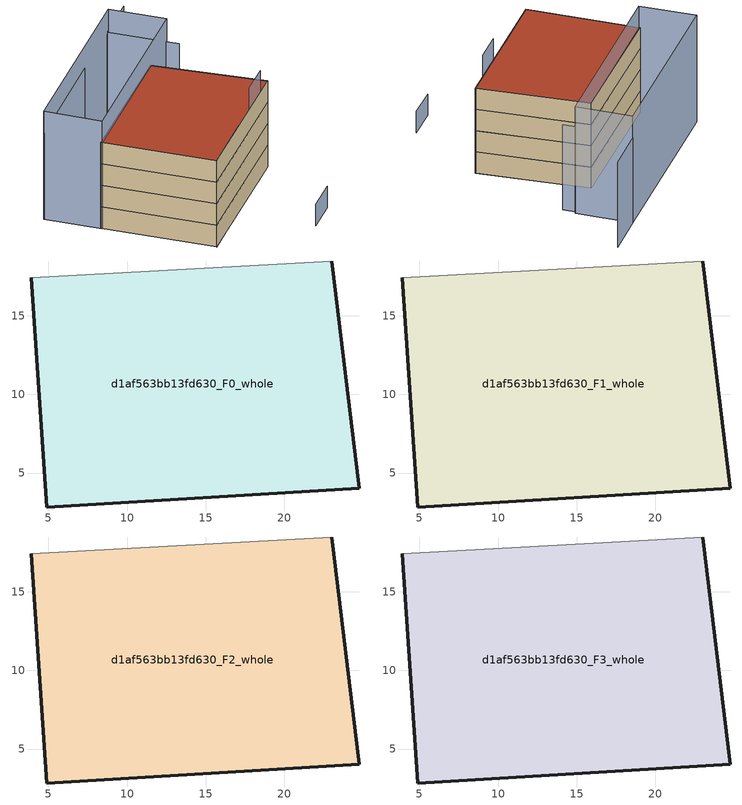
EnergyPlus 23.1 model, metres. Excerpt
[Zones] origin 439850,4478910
d1af563bb13fd630_F0_whole
 floor ground (EU_floor_Construction): 24.76,4.04 23.02,18.48 3.91,17.42 4.9,2.84 z0
 wall outside (EU_wall_Construction): 23.02,18.48 24.76,4.04 4.9,2.84 3.91,17.42 z0:3
 wall adiabatic (EU_wall_Construction): 3.91,17.42 23.02,18.48 z0:3
d1af563bb13fd630_F1_whole
 floor to d1af563bb13fd630_F0_whole (EU_floor_Construction): 24.75,4.04 23.02,18.48 3.91,17.42 4.9,2.84 z3
 wall outside (EU_wall_Construction): 23.02,18.48 24.76,4.04 4.9,2.84 3.91,17.42 z3:6
 wall adiabatic (EU_wall_Construction): 3.91,17.42 23.02,18.48 z3:6
d1af563bb13fd630_F2_whole
 floor to d1af563bb13fd630_F1_whole (EU_floor_Construction): 24.75,4.04 23.02,18.48 3.91,17.42 4.9,2.84 z6
 wall outside (EU_wall_Construction): 23.02,18.48 24.76,4.04 4.9,2.84 3.91,17.42 z6:9
 wall adiabatic (EU_wall_Construction): 3.91,17.42 23.02,18.48 z6:9
d1af563bb13fd630_F3_whole
 floor to d1af563bb13fd630_F2_whole (EU_floor_Construction): 24.75,4.04 23.02,18.48 3.91,17.42 4.9,2.84 z9
 wall outside (EU_wall_Construction): 23.02,18.48 24.76,4.04 4.9,2.84 3.91,17.42 z9:12
 wall adiabatic (EU_wall_Construction): 3.91,17.42 23.02,18.48 z9:12
 roof outside (EU_roof_Construction): 23.02,18.48 24.76,4.04 4.9,2.84 3.91,17.42 z12
shading: 13.98,-6.41 18.35,-6.18 z0:3; 17.67,3.62 21.88,3.87 / 3.92,17.21 3.45,24.57 / 3.45,24.57 28.76,26.18 / 28.76,26.18 29.23,18.82 / 29.23,18.82 3.92,17.21 z0:15; 4.89,2.84 13.45,3.4 / 29.02,17.15 28.4,26.16 / 28.4,26.16 34.89,26.6 / 19.47,25.57 3.44,24.51 z0:12
[Building]
EU S2 Campaign: North Axis=0; Terrain=City; Solar Distribution=FullExterior
[Site:Location]
Madrid: Latitude=40.5; Longitude=-3.5; Time Zone=1; Elevation=609
[SizingPeriod:WeatherFileDays]
AnnualSizingPeriod: Begin Month=1; Begin Day of Month=1; End Month=12; End Day of Month=31; Day of Week for Start Day=Monday; Use Weather File Daylight Saving Period=No; Use Weather File Rain and Snow Indicators=No
[MATERIAL]
EU_InternalMass_Material: Roughness=MediumRough; Thickness=0.1; Conductivity=1; Density=1800; Specific Heat=900; Thermal Absorptance=0.9; Solar Absorptance=0.7; Visible Absorptance=0.7
[MATERIAL:NOMASS] Roughness=MediumRough; Thermal Absorptance=0.9; Solar Absorptance=0.7; Visible Absorptance=0.7
Name | Thermal Resistance
EU_wall_NoMass | 0.609216
EU_roof_NoMass | 0.513268
EU_floor_NoMass | 0.568163
[CONSTRUCTION]
EU_wall_Construction: EU_wall_NoMass
EU_roof_Construction: EU_roof_NoMass
EU_floor_Construction: EU_floor_NoMass
EU_InternalMass_Construction: EU_InternalMass_Material
[ZONE] Type=1; Multiplier=1; Ceiling Height=autocalculate; Floor Area=autocalculate; Part of Total Floor Area=Yes
Name | Volume
d1af563bb13fd630_F0_whole | 852.792
d1af563bb13fd630_F1_whole; d1af563bb13fd630_F2_whole; d1af563bb13fd630_F3_whole | 852.793
[INTERNALMASS] Construction=EU_InternalMass_Construction; Surface Area=284.264
Name | Zone or ZoneList
d1af563bb13fd630_F0_whole_EU_InternalMass | d1af563bb13fd630_F0_whole
d1af563bb13fd630_F1_whole_EU_InternalMass | d1af563bb13fd630_F1_whole
d1af563bb13fd630_F2_whole_EU_InternalMass | d1af563bb13fd630_F2_whole
d1af563bb13fd630_F3_whole_EU_InternalMass | d1af563bb13fd630_F3_whole
[OTHEREQUIPMENT] Fuel Type=Electricity; Design Level Calculation Method=Watts/Area; Power per Zone Floor Area=1; Fraction Latent=0; Fraction Radiant=0; Fraction Lost=0; Carbon Dioxide Generation Rate=0; EndUse Subcategory=EU_Step8_InternalGains
Name | Zone or ZoneList or Space or SpaceList | Schedule
EU_Step8_InternalGain_d1af563bb13fd630_F0_whole_f000 | d1af563bb13fd630_F0_whole | EU_Step8_GainSchedule_d1af563bb13fd630_F0_whole_f000
EU_Step8_InternalGain_d1af563bb13fd630_F1_whole_f000 | d1af563bb13fd630_F1_whole | EU_Step8_GainSchedule_d1af563bb13fd630_F1_whole_f000
EU_Step8_InternalGain_d1af563bb13fd630_F2_whole_f000 | d1af563bb13fd630_F2_whole | EU_Step8_GainSchedule_d1af563bb13fd630_F2_whole_f000
EU_Step8_InternalGain_d1af563bb13fd630_F3_whole_f000 | d1af563bb13fd630_F3_whole | EU_Step8_GainSchedule_d1af563bb13fd630_F3_whole_f000
[ZONEVENTILATION:DESIGNFLOWRATE] Schedule=EU_AlwaysOn; Design Flow Rate Calculation Method=AirChanges/Hour; Air Changes per Hour=0.752966; Ventilation Type=Natural; Fan Pressure Rise=0; Fan Total Efficiency=1; Constant Term Coefficient=1; Temperature Term Coefficient=0; Velocity Term Coefficient=0; Velocity Squared Term Coefficient=0; Minimum Indoor Temperature=-100; Maximum Indoor Temperature=100; Delta Temperature=-100; Minimum Outdoor Temperature=-100; Maximum Outdoor Temperature=100; Maximum Wind Speed=40
Name | Zone or ZoneList or Space or SpaceList
EU_ConstantAir_d1af563bb13fd630_F0_whole | d1af563bb13fd630_F0_whole
EU_ConstantAir_d1af563bb13fd630_F1_whole | d1af563bb13fd630_F1_whole
EU_ConstantAir_d1af563bb13fd630_F2_whole | d1af563bb13fd630_F2_whole
EU_ConstantAir_d1af563bb13fd630_F3_whole | d1af563bb13fd630_F3_whole
[HVACTEMPLATE:THERMOSTAT] Constant Heating Setpoint=20; Constant Cooling Setpoint=50
EU_HeatOnly_d1af563bb13fd630_F0_whole; EU_HeatOnly_d1af563bb13fd630_F1_whole; EU_HeatOnly_d1af563bb13fd630_F2_whole; EU_HeatOnly_d1af563bb13fd630_F3_whole
[HVACTEMPLATE:ZONE:IDEALLOADSAIRSYSTEM] System Availability Schedule=EU_AlwaysOn; Maximum Heating Supply Air Temperature=50; Minimum Cooling Supply Air Temperature=13; Maximum Heating Supply Air Humidity Ratio=0.0156; Minimum Cooling Supply Air Humidity Ratio=0.0077; Heating Limit=NoLimit; Cooling Limit=NoLimit; Heating Availability Schedule=EU_AlwaysOn; Cooling Availability Schedule=EU_CoolingOff; Dehumidification Control Type=ConstantSensibleHeatRatio; Cooling Sensible Heat Ratio=0.7; Dehumidification Setpoint=60; Humidification Control Type=None; Humidification Setpoint=30; Outdoor Air Method=None; Outdoor Air Flow Rate per Person=0.00944; Outdoor Air Flow Rate per Zone Floor Area=0; Outdoor Air Flow Rate per Zone=0; Demand Controlled Ventilation Type=None; Outdoor Air Economizer Type=NoEconomizer; Heat Recovery Type=None; Sensible Heat Recovery Effectiveness=0.7; Latent Heat Recovery Effectiveness=0.65
Name | Template Thermostat
d1af563bb13fd630_F0_whole | EU_HeatOnly_d1af563bb13fd630_F0_whole
d1af563bb13fd630_F1_whole | EU_HeatOnly_d1af563bb13fd630_F1_whole
d1af563bb13fd630_F2_whole | EU_HeatOnly_d1af563bb13fd630_F2_whole
d1af563bb13fd630_F3_whole | EU_HeatOnly_d1af563bb13fd630_F3_whole
[SIZING:ZONE] Zone Cooling Design Supply Air Temperature Input Method=SupplyAirTemperature; Zone Cooling Design Supply Air Temperature=13; Zone Heating Design Supply Air Temperature Input Method=SupplyAirTemperature; Zone Heating Design Supply Air Temperature=50; Zone Cooling Design Supply Air Humidity Ratio=0.008; Zone Heating Design Supply Air Humidity Ratio=0.008; Cooling Design Air Flow Method=DesignDay; Cooling Design Air Flow Rate=0; Cooling Minimum Air Flow per Zone Floor Area=0.000762; Cooling Minimum Air Flow=0; Cooling Minimum Air Flow Fraction=0.2; Heating Design Air Flow Method=DesignDay; Heating Design Air Flow Rate=0; Heating Maximum Air Flow per Zone Floor Area=0.002032; Heating Maximum Air Flow=0.141576; Heating Maximum Air Flow Fraction=0.3; Account for Dedicated Outdoor Air System=No; Dedicated Outdoor Air System Control Strategy=NeutralSupplyAir; Dedicated Outdoor Air Low Setpoint Temperature for Design=autosize; Dedicated Outdoor Air High Setpoint Temperature for Design=autosize; Zone Load Sizing Method=Sensible Load Only No Latent Load; Zone Latent Cooling Design Supply Air Humidity Ratio Input Method=HumidityRatioDifference; Zone Cooling Design Supply Air Humidity Ratio Difference=0.005; Zone Latent Heating Design Supply Air Humidity Ratio Input Method=HumidityRatioDifference; Zone Humidification Design Supply Air Humidity Ratio Difference=0.005
d1af563bb13fd630_F0_whole; d1af563bb13fd630_F1_whole; d1af563bb13fd630_F2_whole; d1af563bb13fd630_F3_whole
[SCHEDULE:CONSTANT]
Name | Hourly Value
EU_AlwaysOn | 1
EU_CoolingOff | 0
[SCHEDULE:FILE] Column Number=1; Rows to Skip at Top=0; Number of Hours of Data=8760; Column Separator=Comma; Interpolate to Timestep=No; Minutes per Item=60; Adjust Schedule for Daylight Savings=Yes
Name | File
EU_Step8_GainSchedule_d1af563bb13fd630_F0_whole_f000 | ../../schedules/d1af563bb13fd630/d1af563bb13fd630_F0_whole_f000_gain.csv
EU_Step8_GainSchedule_d1af563bb13fd630_F1_whole_f000 | ../../schedules/d1af563bb13fd630/d1af563bb13fd630_F1_whole_f000_gain.csv
EU_Step8_GainSchedule_d1af563bb13fd630_F2_whole_f000 | ../../schedules/d1af563bb13fd630/d1af563bb13fd630_F2_whole_f000_gain.csv
EU_Step8_GainSchedule_d1af563bb13fd630_F3_whole_f000 | ../../schedules/d1af563bb13fd630/d1af563bb13fd630_F3_whole_f000_gain.csv
